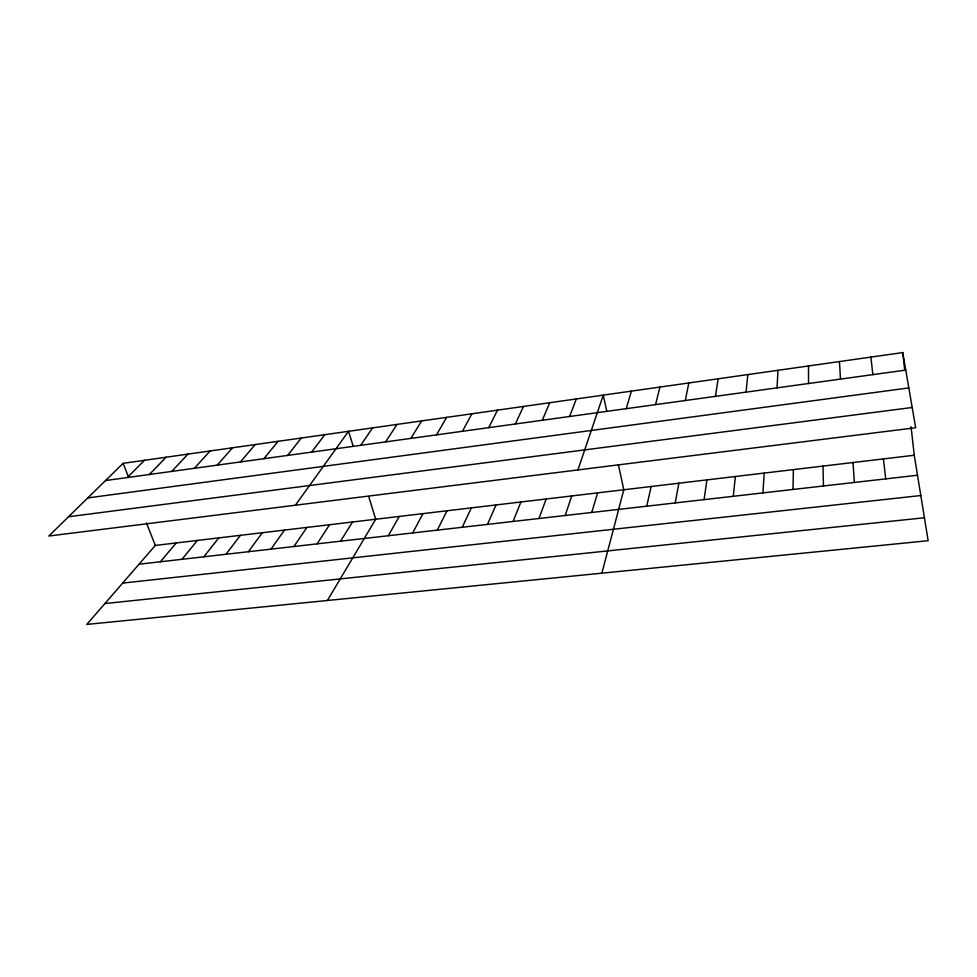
<?xml version="1.0" encoding="UTF-8"?>
<svg xmlns="http://www.w3.org/2000/svg" width="977" height="977" viewBox="0 0 977 977"><rect width="100%" height="100%" fill="white"/><g stroke="black" fill="none" stroke-linecap="round" stroke-linejoin="round"><path stroke-width="1.47" d="M792.994 489.465L793.397 469.607M777.069 387.857L777.948 370.295M762.939 492.909L764.185 473.088M746.049 392.131L747.832 374.582M733.3 496.292L735.363 476.507M704.051 499.638L706.933 479.89M715.457 396.357L718.119 378.795M675.205 502.935L678.856 483.224M685.304 400.521L688.822 382.96M646.737 506.184L651.158 486.509M655.567 404.625L659.915 387.063M601.869 573.181L623.814 489.758L618.392 464.808M626.245 408.679L631.398 391.118M591.744 512.473L597.619 492.872M565.182 515.502L571.74 495.95M577.932 469.925L603.273 395.111L606.754 411.17M538.962 518.506L546.18 498.991M569.64 416.495L576.32 398.946M513.072 521.462L520.936 501.983M542.308 420.269L549.721 402.719M487.499 524.393L495.998 504.95M515.343 423.981L523.452 406.456M462.243 527.275L471.354 507.881M437.305 530.12L447.014 510.776M488.72 427.657L497.525 410.132M412.673 532.941L422.968 513.633M462.451 431.284L471.915 413.772M388.333 535.726L399.202 516.454M436.511 434.863L446.623 417.362M327.417 600.489L375.718 519.239L368.708 496.536M410.902 438.404L421.649 420.916M340.546 541.185L352.514 521.999M385.622 441.897L396.992 424.421M317.073 543.859L329.579 524.722M293.894 546.509L306.912 527.421M360.66 445.341L372.628 427.877M270.983 549.135L284.502 530.084M295.396 505.219L348.557 431.297L353.161 446.196M248.341 551.724L262.349 532.709M311.675 452.107L324.791 434.68M225.968 554.277L240.452 535.323M287.629 455.416L301.295 438.014M203.851 556.805L218.799 537.887M263.888 458.702L278.091 441.311M181.991 559.308L197.391 540.428M160.375 561.775L176.226 542.943M240.427 461.938L255.168 444.572M914.264 455.245L155.306 545.435L86.806 624.425L928.15 540.721L914.264 455.245L911.065 426.705M217.26 465.137L232.502 447.784M194.362 468.301L210.116 450.971M171.744 471.415L187.975 454.11M149.408 474.504L166.102 457.212M127.315 477.558L144.486 460.289M123.114 463.33L48.85 536.019L915.657 427.743L902.748 352.575L123.114 463.33L128.561 477.216M105.504 480.562L905.752 370.088M87.759 497.928L908.818 387.918M68.524 516.748L912.176 407.482M139.015 564.217L917.513 475.237M122.638 583.098L920.81 495.547M104.918 603.542L924.413 517.761M146.452 522.878L155.306 545.435M883.416 458.909L885.724 478.877M870.886 357.093L872.876 374.631M902.748 352.575L904.702 370.027M853.006 462.524L854.374 482.455M839.463 361.563L840.476 379.1M823 466.09L823.477 485.984M808.492 365.96L808.541 383.509"/></g></svg>
